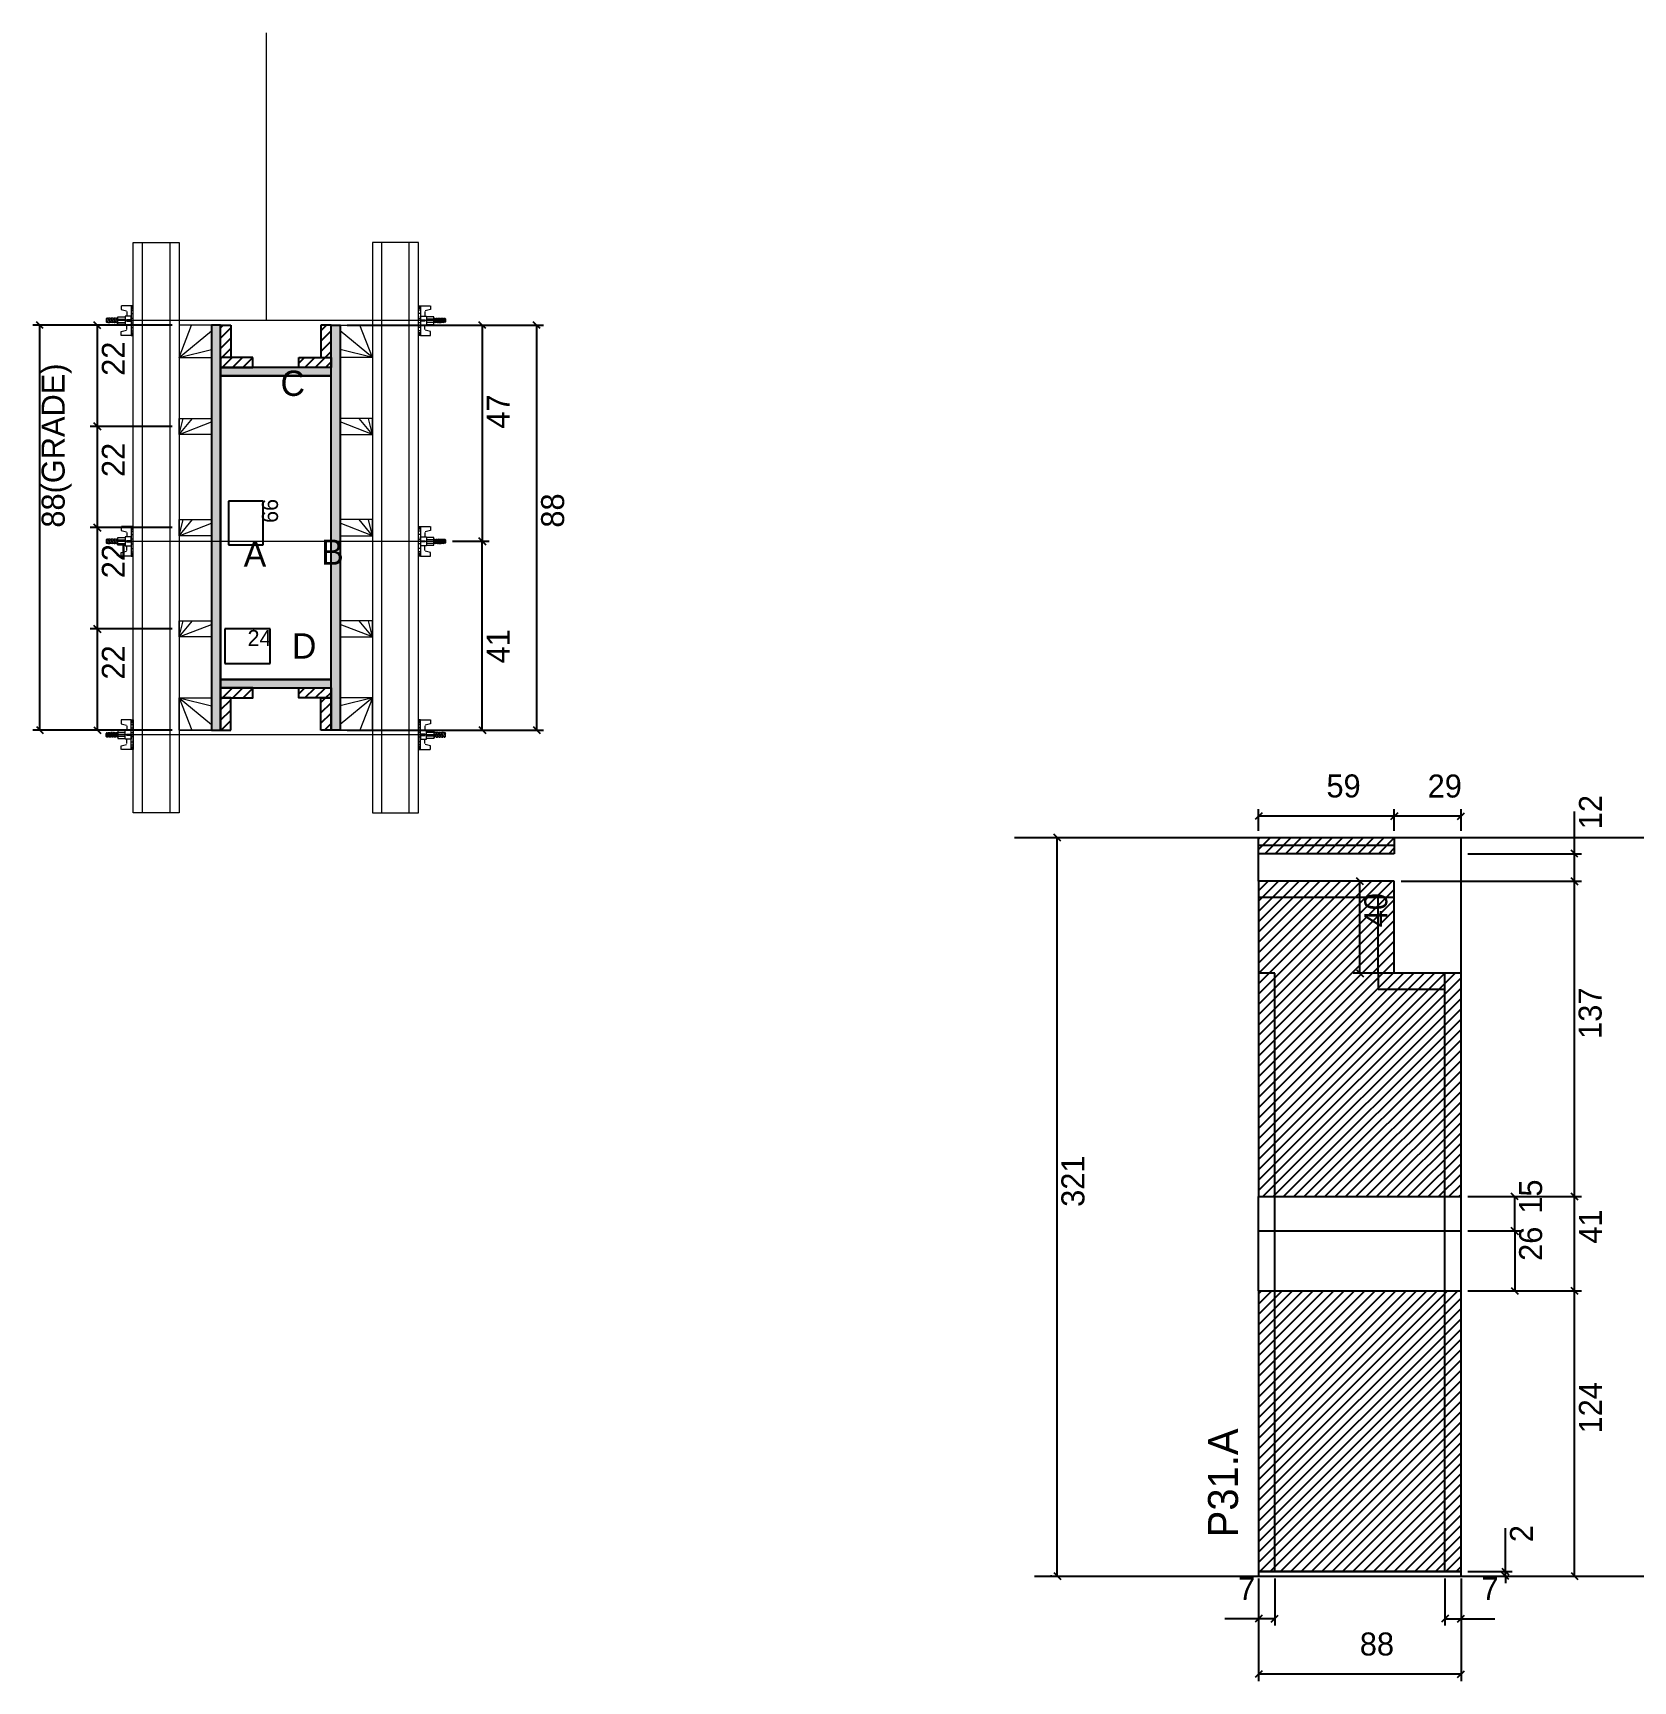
# Model space of a CAD drawing. Header units: metres. Extents: x 7668 to 9017, y 2954 to 3670.
# Drawn here: x 7668 to 8363, y 2954 to 3670 of the extents above; entities that cross this region are included whole.
import ezdxf

# ---------------------------------------------------------------- set-up
doc = ezdxf.new("R2010")
doc.units = ezdxf.units.M
for name, color, linetype in [('CHAPA', 7, 'Continuous'), ('COTA', 7, 'Continuous'), ('Hachura', 7, 'Continuous'), ('Madeira', 7, 'Continuous'), ('NIVEL 2° PAV.', 7, 'Continuous'), ('Nível', 7, 'Continuous'), ('Painéis', 7, 'Continuous'), ('Perfil Metálico', 7, 'Continuous'), ('SARR_2.2x7', 7, 'Continuous'), ('SARRAFO', 7, 'Continuous'), ('Texto Seção', 7, 'Continuous'), ('TEXTO_GERAL', 7, 'Continuous')]:
    doc.layers.add(name, color=color, linetype=linetype)

msp = doc.modelspace()

# ---------------------------------------------------------------- hatches: boundary and pattern name
at = {"layer": 'Hachura'}
h = msp.add_hatch(color=7, dxfattribs=at)
h.dxf.hatch_style = 1
h.paths.add_polyline_path([(7749.07, 3542.93), (7745.07, 3542.93), (7745.07, 3366.93), (7749.07, 3366.93), (7749.07, 3542.93)])
h = msp.add_hatch(dxfattribs=at)
h.set_pattern_fill('ANSI31')
h.paths.add_polyline_path([(7749.07, 3528.93), (7753.47, 3528.93), (7753.47, 3542.93), (7749.07, 3542.93), (7749.07, 3528.93)])
h = msp.add_hatch(dxfattribs=at)
h.set_pattern_fill('ANSI31')
h.paths.add_polyline_path([(7797.07, 3528.93), (7792.67, 3528.93), (7792.67, 3542.93), (7797.07, 3542.93), (7797.07, 3528.93)])
h = msp.add_hatch(color=7, dxfattribs=at)
h.dxf.hatch_style = 1
h.paths.add_polyline_path([(7797.07, 3542.93), (7801.07, 3542.93), (7801.07, 3366.93), (7797.07, 3366.93), (7797.07, 3542.93)])
h = msp.add_hatch(dxfattribs=at)
h.set_pattern_fill('ANSI31')
h.paths.add_polyline_path([(7749.07, 3524.53), (7749.07, 3528.93), (7763.07, 3528.93), (7763.07, 3524.53), (7749.07, 3524.53)])
h = msp.add_hatch(color=7, dxfattribs=at)
h.dxf.hatch_style = 1
h.paths.add_polyline_path([(7797.07, 3520.93), (7797.07, 3524.53), (7749.07, 3524.53), (7749.07, 3520.93), (7797.07, 3520.93)])
h = msp.add_hatch(color=7, dxfattribs=at)
h.dxf.hatch_style = 1
h.paths.add_polyline_path([(7797.07, 3520.93), (7797.07, 3524.53), (7749.07, 3524.53), (7749.07, 3520.93), (7797.07, 3520.93)])
h = msp.add_hatch(dxfattribs=at)
h.set_pattern_fill('ANSI31')
h.paths.add_polyline_path([(7797.07, 3524.53), (7797.07, 3528.93), (7783.07, 3528.93), (7783.07, 3524.53), (7797.07, 3524.53)])
h = msp.add_hatch(color=7, dxfattribs=at)
h.dxf.hatch_style = 1
h.paths.add_polyline_path([(7797.07, 3385.33), (7797.07, 3388.93), (7749.07, 3388.93), (7749.07, 3385.33), (7797.07, 3385.33)])
h = msp.add_hatch(color=7, dxfattribs=at)
h.dxf.hatch_style = 1
h.paths.add_polyline_path([(7797.07, 3385.33), (7797.07, 3388.93), (7749.07, 3388.93), (7749.07, 3385.33), (7797.07, 3385.33)])
h = msp.add_hatch(dxfattribs=at)
h.set_pattern_fill('ANSI31')
h.paths.add_polyline_path([(7749.07, 3380.93), (7749.07, 3385.33), (7763.07, 3385.33), (7763.07, 3380.93), (7749.07, 3380.93)])
h = msp.add_hatch(dxfattribs=at)
h.set_pattern_fill('ANSI31')
h.paths.add_polyline_path([(7797.07, 3380.93), (7797.07, 3385.33), (7783.07, 3385.33), (7783.07, 3380.93), (7797.07, 3380.93)])
h = msp.add_hatch(dxfattribs=at)
h.set_pattern_fill('ANSI31')
h.paths.add_polyline_path([(7749.07, 3380.93), (7753.47, 3380.93), (7753.47, 3366.93), (7749.07, 3366.93), (7749.07, 3380.93)])
h = msp.add_hatch(dxfattribs=at)
h.set_pattern_fill('ANSI31')
h.paths.add_polyline_path([(7797.07, 3380.93), (7792.67, 3380.93), (7792.67, 3366.93), (7797.07, 3366.93), (7797.07, 3380.93)])
h = msp.add_hatch(dxfattribs=at)
h.set_pattern_fill('ANSI31')
h.paths.add_polyline_path([(8288.23, 3123.22), (8200.23, 3123.22), (8200.23, 3001.22), (8288.23, 3001.22), (8288.23, 3123.22)])
h.paths.add_polyline_path([(8259.23, 3313.22), (8259.23, 3320.22), (8200.23, 3320.22), (8200.23, 3313.22), (8259.23, 3313.22)])
h.paths.add_polyline_path([(8288.23, 3261.22), (8259.23, 3261.22), (8259.23, 3301.22), (8200.23, 3301.22), (8200.23, 3261.22), (8200.23, 3261.22), (8200.23, 3164.22), (8288.23, 3164.22), (8288.23, 3261.22)])

# ---------------------------------------------------------------- linework, layer by layer
at = {"layer": 'CHAPA', "color": 1, "lineweight": 25}
for points in [[(7749.07, 3542.93), (7745.07, 3542.93), (7745.07, 3366.93), (7749.07, 3366.93)], [(7749.07, 3542.93), (7745.07, 3542.93), (7745.07, 3366.93), (7749.07, 3366.93)], [(7797.07, 3542.93), (7801.07, 3542.93), (7801.07, 3366.93), (7797.07, 3366.93)], [(7797.07, 3542.93), (7801.07, 3542.93), (7801.07, 3366.93), (7797.07, 3366.93)], [(7797.07, 3520.93), (7797.07, 3524.53), (7749.07, 3524.53), (7749.07, 3520.93)], [(7797.07, 3520.93), (7797.07, 3524.53), (7749.07, 3524.53), (7749.07, 3520.93)], [(7797.07, 3385.33), (7797.07, 3388.93), (7749.07, 3388.93), (7749.07, 3385.33)], [(7797.07, 3385.33), (7797.07, 3388.93), (7749.07, 3388.93), (7749.07, 3385.33)]]:
    msp.add_lwpolyline(points, close=True, dxfattribs=at)
at = {"layer": 'COTA', "color": 241, "lineweight": 25}
for p, q in [((7728.07, 3542.93), (7667.51, 3542.93)), ((7670.51, 3366.93), (7670.51, 3542.93)), ((7728.06, 3542.91), (7692.44, 3542.91)), ((7695.44, 3542.91), (7695.44, 3498.92)), ((7804.07, 3542.93), (7889.48, 3542.93)), ((7838.07, 3542.93), (7865.79, 3542.93)), ((7862.79, 3542.93), (7862.79, 3449)), ((7886.48, 3366.93), (7886.48, 3542.93)), ((7728.06, 3498.92), (7692.44, 3498.92)), ((7728.06, 3498.92), (7692.44, 3498.92)), ((7695.44, 3498.92), (7695.44, 3454.92)), ((7728.06, 3454.92), (7692.44, 3454.92)), ((7728.06, 3454.92), (7692.44, 3454.92)), ((7695.44, 3454.92), (7695.44, 3410.92)), ((7849.87, 3449), (7865.79, 3449)), ((7849.87, 3449), (7865.79, 3449)), ((7862.79, 3366.93), (7862.79, 3449)), ((7728.06, 3410.92), (7692.44, 3410.92)), ((7728.06, 3410.92), (7692.44, 3410.92)), ((7695.44, 3410.92), (7695.44, 3366.92)), ((7728.07, 3366.93), (7667.51, 3366.93)), ((7728.06, 3366.92), (7692.44, 3366.92)), ((7804.07, 3366.93), (7889.48, 3366.93)), ((7838.07, 3366.93), (7865.79, 3366.93)), ((8259.23, 3320.22), (8288.23, 3320.22)), ((8288.23, 3261.22), (8288.23, 3320.22)), ((8200.23, 3301.22), (8200.23, 3313.22))]:
    msp.add_line(p, q, dxfattribs=at)
at = {"layer": 'COTA', "color": 0, "lineweight": 25}
for p, q in [((7672.01, 3541.43), (7669.01, 3544.43)), ((7696.94, 3541.41), (7693.94, 3544.41)), ((7864.29, 3541.43), (7861.29, 3544.43)), ((7887.98, 3541.43), (7884.98, 3544.43)), ((7693.94, 3500.42), (7696.94, 3497.42)), ((7696.94, 3497.42), (7693.94, 3500.42)), ((7693.94, 3456.42), (7696.94, 3453.42)), ((7696.94, 3453.42), (7693.94, 3456.42)), ((7864.29, 3447.5), (7861.29, 3450.5)), ((7861.29, 3450.5), (7864.29, 3447.5)), ((7693.94, 3412.42), (7696.94, 3409.42)), ((7696.94, 3409.42), (7693.94, 3412.42)), ((7669.01, 3368.43), (7672.01, 3365.43)), ((7693.94, 3368.42), (7696.94, 3365.42)), ((7861.29, 3368.43), (7864.29, 3365.43)), ((7884.98, 3368.43), (7887.98, 3365.43)), ((8201.73, 3331.03), (8198.73, 3328.03)), ((8257.73, 3328.03), (8260.73, 3331.03)), ((8260.73, 3331.03), (8257.73, 3328.03)), ((8286.73, 3328.03), (8289.73, 3331.03)), ((8339.06, 3311.71), (8336.06, 3314.71)), ((8245.78, 3299.72), (8242.78, 3302.72)), ((8339.06, 3299.72), (8336.06, 3302.72)), ((8336.06, 3302.72), (8339.06, 3299.72)), ((8242.78, 3262.72), (8245.78, 3259.72)), ((8336.06, 3165.72), (8339.06, 3162.72)), ((8339.06, 3121.72), (8336.06, 3124.72)), ((8305.99, 3002.72), (8308.99, 2999.72)), ((8308.99, 2997.72), (8305.99, 3000.72)), ((8336.06, 3000.72), (8339.06, 2997.72)), ((8201.73, 2982.21), (8198.73, 2979.21)), ((8205.73, 2979.21), (8208.73, 2982.21)), ((8282.73, 2982.21), (8279.73, 2979.21)), ((8286.73, 2979.21), (8289.73, 2982.21)), ((8201.73, 2958.11), (8198.73, 2955.11)), ((8286.73, 2955.11), (8289.73, 2958.11))]:
    msp.add_line(p, q, dxfattribs=at)
at = {"layer": 'COTA', "color": 180, "lineweight": 25}
for p, q in [((7767.52, 3466.49), (7752.52, 3466.49)), ((7752.52, 3466.49), (7752.52, 3447.49)), ((7767.52, 3447.49), (7767.52, 3466.49)), ((7752.52, 3447.49), (7767.52, 3447.49)), ((7770.62, 3410.93), (7750.95, 3410.93)), ((7750.95, 3410.93), (7750.95, 3395.93)), ((7770.62, 3395.93), (7770.62, 3410.93)), ((7750.95, 3395.93), (7770.62, 3395.93))]:
    msp.add_line(p, q, dxfattribs=at)
at = {"layer": 'COTA', "color": 4, "lineweight": 25}
for p, q in [((8200.23, 3323.22), (8200.23, 3332.53)), ((8259.23, 3323.22), (8259.23, 3332.53)), ((8259.23, 3323.22), (8259.23, 3332.53)), ((8288.23, 3323.22), (8288.23, 3332.53)), ((8337.56, 3313.21), (8337.56, 3331.52)), ((8259.23, 3329.53), (8200.23, 3329.53)), ((8288.23, 3329.53), (8259.23, 3329.53)), ((8291.23, 3313.21), (8340.56, 3313.21)), ((8337.56, 3301.22), (8337.56, 3313.21)), ((8256.23, 3301.22), (8241.28, 3301.22)), ((8244.28, 3261.22), (8244.28, 3301.22)), ((8262.23, 3301.22), (8340.56, 3301.22)), ((8262.23, 3301.22), (8340.56, 3301.22)), ((8337.56, 3164.22), (8337.56, 3301.22)), ((8256.23, 3261.22), (8241.28, 3261.22)), ((8291.23, 3164.22), (8340.56, 3164.22)), ((8291.23, 3123.22), (8340.56, 3123.22)), ((8337.56, 2999.22), (8337.56, 3123.22)), ((8307.49, 3001.22), (8307.49, 3020.03)), ((8200.23, 2998.22), (8200.23, 2953.61)), ((8200.23, 2996.22), (8200.23, 2977.71)), ((8207.23, 2998.22), (8207.23, 2977.71)), ((8281.23, 2998.22), (8281.23, 2977.71)), ((8288.23, 2998.22), (8288.23, 2953.61)), ((8288.23, 2996.22), (8288.23, 2977.71)), ((8291.23, 3001.22), (8310.49, 3001.22)), ((8291.23, 2999.22), (8310.49, 2999.22)), ((8291.23, 2999.22), (8340.56, 2999.22)), ((8307.49, 2999.22), (8307.49, 3001.22)), ((8307.49, 2999.22), (8307.49, 2996.22)), ((8200.23, 2980.71), (8185.5, 2980.71)), ((8207.23, 2980.71), (8200.23, 2980.71)), ((8281.23, 2980.71), (8288.23, 2980.71)), ((8288.23, 2980.71), (8302.96, 2980.71)), ((8288.23, 2956.61), (8200.23, 2956.61))]:
    msp.add_line(p, q, dxfattribs=at)
at = {"layer": 'Hachura', "color": 0, "lineweight": 9}
for p, q in [((7699.59, 3545.97), (7699.27, 3545.65)), ((7699.91, 3545.97), (7699.59, 3545.97)), ((7699.59, 3544.03), (7699.59, 3545.97)), ((7699.91, 3545.97), (7700.88, 3544.03)), ((7699.91, 3545.97), (7700.88, 3544.03)), ((7700, 3546.04), (7701.09, 3543.88)), ((7701.32, 3543.93), (7700.25, 3546.07)), ((7701.07, 3545.97), (7700.43, 3545.97)), ((7701.4, 3544.03), (7700.43, 3545.97)), ((7701.07, 3545.97), (7702.04, 3544.03)), ((7701.17, 3546.04), (7702.25, 3543.88)), ((7702.48, 3543.93), (7701.41, 3546.07)), ((7702.23, 3545.97), (7701.59, 3545.97)), ((7702.56, 3544.03), (7701.59, 3545.97)), ((7701.8, 3545.97), (7701.59, 3545.97)), ((7702.23, 3545.97), (7703.2, 3544.03)), ((7702.33, 3546.04), (7703.41, 3543.88)), ((7703.64, 3543.93), (7702.57, 3546.07)), ((7703.39, 3545.97), (7702.75, 3545.97)), ((7703.72, 3544.03), (7702.75, 3545.97)), ((7703.39, 3545.97), (7704.36, 3544.03)), ((7704.36, 3544.81), (7703.73, 3546.07)), ((7704.36, 3545.07), (7703.91, 3545.97)), ((7704.36, 3545.97), (7703.91, 3545.97)), ((7704.36, 3543.26), (7704.36, 3546.61)), ((7704.36, 3546.61), (7707.59, 3546.61)), ((7704.43, 3543.26), (7704.43, 3546.61)), ((7705.91, 3551.39), (7705.91, 3549.71)), ((7705.91, 3549.71), (7708.12, 3549.13)), ((7711.07, 3551.38), (7705.93, 3551.38)), ((7707.59, 3546.87), (7707.59, 3543)), ((7710.17, 3546.87), (7707.59, 3546.87)), ((7708.36, 3548.81), (7708.36, 3546.87)), ((7710.15, 3551.24), (7711.07, 3551.24)), ((7710.15, 3551.03), (7711.07, 3551.03)), ((7710.15, 3550.7), (7711.07, 3550.7)), ((7710.15, 3550.23), (7711.07, 3550.23)), ((7710.15, 3549.39), (7711.07, 3549.39)), ((7710.15, 3547.98), (7711.07, 3547.98)), ((7710.17, 3551.39), (7710.17, 3538.49)), ((7710.17, 3551.39), (7710.17, 3546.23)), ((7710.17, 3544.94), (7710.17, 3546.87)), ((7710.17, 3546.23), (7710.17, 3545.58)), ((7710.49, 3545.9), (7710.27, 3545.9)), ((7710.92, 3545.9), (7710.49, 3545.9)), ((7711.07, 3538.49), (7711.07, 3551.38)), ((7711.07, 3539.44), (7711.07, 3547.25)), ((7835.99, 3551.25), (7835.06, 3551.25)), ((7835.99, 3551.03), (7835.06, 3551.03)), ((7835.99, 3550.7), (7835.06, 3550.7)), ((7835.99, 3550.23), (7835.06, 3550.23)), ((7835.99, 3549.39), (7835.06, 3549.39)), ((7835.99, 3547.98), (7835.06, 3547.98)), ((7835.07, 3538.49), (7835.07, 3551.38)), ((7835.07, 3551.38), (7840.21, 3551.38)), ((7835.07, 3539.44), (7835.07, 3547.25)), ((7835.22, 3545.9), (7835.65, 3545.9)), ((7835.65, 3545.9), (7835.86, 3545.9)), ((7835.97, 3551.39), (7835.97, 3538.49)), ((7835.97, 3551.39), (7835.97, 3546.23)), ((7835.97, 3544.94), (7835.97, 3546.87)), ((7835.97, 3546.87), (7838.55, 3546.87)), ((7835.97, 3546.23), (7835.97, 3545.58)), ((7837.78, 3548.82), (7837.78, 3546.87)), ((7840.23, 3549.71), (7838.02, 3549.13)), ((7838.55, 3546.87), (7838.55, 3543)), ((7841.78, 3546.61), (7838.55, 3546.61)), ((7840.23, 3551.39), (7840.23, 3549.71)), ((7841.71, 3543.26), (7841.71, 3546.61)), ((7841.78, 3543.26), (7841.78, 3546.61)), ((7841.78, 3544.81), (7842.41, 3546.07)), ((7842.74, 3545.97), (7841.78, 3544.03)), ((7841.78, 3545.07), (7842.23, 3545.97)), ((7841.78, 3545.97), (7842.23, 3545.97)), ((7842.42, 3544.03), (7843.39, 3545.97)), ((7842.5, 3543.93), (7843.57, 3546.07)), ((7843.81, 3546.04), (7842.73, 3543.88)), ((7842.74, 3545.97), (7843.39, 3545.97)), ((7843.9, 3545.97), (7842.94, 3544.03)), ((7843.58, 3544.03), (7844.55, 3545.97)), ((7843.66, 3543.93), (7844.73, 3546.07)), ((7844.97, 3546.04), (7843.89, 3543.88)), ((7843.9, 3545.97), (7844.55, 3545.97)), ((7845.07, 3545.97), (7844.1, 3544.03)), ((7844.34, 3545.97), (7844.55, 3545.97)), ((7844.74, 3544.03), (7845.71, 3545.97)), ((7844.82, 3543.93), (7845.89, 3546.07)), ((7846.13, 3546.04), (7845.05, 3543.88)), ((7845.07, 3545.97), (7845.71, 3545.97)), ((7846.23, 3545.97), (7845.26, 3544.03)), ((7846.23, 3545.97), (7845.26, 3544.03)), ((7846.23, 3545.97), (7846.55, 3545.97)), ((7846.55, 3545.97), (7846.87, 3545.65)), ((7846.55, 3544.04), (7846.55, 3545.97)), ((7699.27, 3545.65), (7699.27, 3544.36)), ((7699.59, 3544.03), (7699.27, 3544.36)), ((7700.23, 3544.03), (7699.59, 3545.32)), ((7700.16, 3543.93), (7699.59, 3545.06)), ((7699.59, 3544.55), (7699.93, 3543.88)), ((7699.59, 3544.29), (7699.72, 3544.03)), ((7700.23, 3544.03), (7700.88, 3544.03)), ((7702.04, 3544.03), (7701.4, 3544.03)), ((7702.77, 3544.03), (7702.56, 3544.03)), ((7702.77, 3544.03), (7703.2, 3544.03)), ((7703.72, 3544.03), (7704.36, 3544.03)), ((7704.36, 3545.58), (7707.59, 3545.58)), ((7704.36, 3544.03), (7707.59, 3544.03)), ((7707.59, 3543.26), (7704.36, 3543.26)), ((7705.91, 3540.16), (7708.12, 3540.75)), ((7705.91, 3538.49), (7705.91, 3540.16)), ((7707.59, 3543), (7707.59, 3543.26)), ((7707.59, 3543), (7707.59, 3543.26)), ((7707.59, 3543), (7710.17, 3543)), ((7710.17, 3545.25), (7708.17, 3545.25)), ((7708.17, 3544.73), (7710.17, 3544.73)), ((7708.36, 3541.06), (7708.36, 3543.01)), ((7710.15, 3541.91), (7711.07, 3541.91)), ((7710.15, 3540.48), (7711.07, 3540.48)), ((7710.15, 3539.64), (7711.07, 3539.64)), ((7710.15, 3539.17), (7711.07, 3539.17)), ((7710.15, 3538.83), (7711.07, 3538.83)), ((7710.17, 3544.94), (7711.07, 3544.94)), ((7710.29, 3543.96), (7710.73, 3543.96)), ((7835.99, 3540.48), (7835.06, 3540.48)), ((7835.99, 3539.64), (7835.06, 3539.64)), ((7835.99, 3539.17), (7835.06, 3539.17)), ((7835.99, 3538.84), (7835.06, 3538.84)), ((7835.97, 3544.94), (7835.07, 3544.94)), ((7835.99, 3541.91), (7835.07, 3541.91)), ((7835.85, 3543.96), (7835.41, 3543.96)), ((7835.97, 3545.25), (7837.97, 3545.25)), ((7837.97, 3544.73), (7835.97, 3544.73)), ((7838.55, 3543), (7835.97, 3543)), ((7837.78, 3541.06), (7837.78, 3543.01)), ((7840.23, 3540.16), (7838.02, 3540.75)), ((7841.78, 3545.58), (7838.55, 3545.58)), ((7841.78, 3544.03), (7838.55, 3544.03)), ((7838.55, 3543.26), (7841.78, 3543.26)), ((7838.55, 3543), (7838.55, 3543.26)), ((7838.55, 3543), (7838.55, 3543.26)), ((7840.23, 3538.49), (7840.23, 3540.16)), ((7842.42, 3544.03), (7841.78, 3544.03)), ((7843.37, 3544.03), (7842.94, 3544.03)), ((7843.37, 3544.03), (7843.58, 3544.03)), ((7844.1, 3544.03), (7844.74, 3544.03)), ((7845.9, 3544.03), (7845.26, 3544.03)), ((7845.9, 3544.03), (7846.55, 3545.32)), ((7845.98, 3543.93), (7846.55, 3545.07)), ((7846.55, 3544.55), (7846.21, 3543.88)), ((7846.55, 3544.29), (7846.42, 3544.03)), ((7846.55, 3544.04), (7846.87, 3544.36)), ((7846.87, 3545.65), (7846.87, 3544.36)), ((7710.17, 3538.49), (7705.91, 3538.49)), ((7710.15, 3538.62), (7711.07, 3538.62)), ((7710.17, 3538.49), (7711.07, 3538.49)), ((7835.99, 3538.62), (7835.06, 3538.62)), ((7835.97, 3538.49), (7835.07, 3538.49)), ((7835.97, 3538.49), (7840.23, 3538.49)), ((7705.91, 3455.38), (7705.91, 3453.71)), ((7705.91, 3453.71), (7708.12, 3453.13)), ((7711.07, 3455.38), (7705.93, 3455.38)), ((7708.36, 3452.81), (7708.36, 3450.87)), ((7710.15, 3455.24), (7711.07, 3455.24)), ((7710.15, 3455.03), (7711.07, 3455.03)), ((7710.15, 3454.7), (7711.07, 3454.7)), ((7710.15, 3454.23), (7711.07, 3454.23)), ((7710.15, 3453.39), (7711.07, 3453.39)), ((7710.17, 3455.38), (7710.17, 3442.49)), ((7710.17, 3455.38), (7710.17, 3450.23)), ((7711.07, 3442.49), (7711.07, 3455.38)), ((7835.99, 3455.24), (7835.06, 3455.24)), ((7835.99, 3455.03), (7835.06, 3455.03)), ((7835.99, 3454.7), (7835.06, 3454.7)), ((7835.99, 3454.23), (7835.06, 3454.23)), ((7835.99, 3453.39), (7835.06, 3453.39)), ((7835.07, 3442.49), (7835.07, 3455.38)), ((7835.07, 3455.38), (7840.21, 3455.38)), ((7835.97, 3455.39), (7835.97, 3442.49)), ((7835.97, 3455.39), (7835.97, 3450.23)), ((7837.78, 3452.82), (7837.78, 3450.87)), ((7840.23, 3453.71), (7838.02, 3453.13)), ((7840.23, 3455.39), (7840.23, 3453.71)), ((7699.59, 3449.97), (7699.27, 3449.65)), ((7699.27, 3449.65), (7699.27, 3448.36)), ((7699.59, 3448.03), (7699.27, 3448.36)), ((7699.91, 3449.97), (7699.59, 3449.97)), ((7699.59, 3448.03), (7699.59, 3449.97)), ((7700.23, 3448.03), (7699.59, 3449.32)), ((7700.16, 3447.93), (7699.59, 3449.06)), ((7699.59, 3448.55), (7699.93, 3447.87)), ((7699.59, 3448.29), (7699.72, 3448.03)), ((7699.91, 3449.97), (7700.88, 3448.03)), ((7699.91, 3449.97), (7700.88, 3448.03)), ((7700, 3450.04), (7701.09, 3447.87)), ((7700.23, 3448.03), (7700.88, 3448.03)), ((7701.32, 3447.93), (7700.25, 3450.07)), ((7701.07, 3449.97), (7700.43, 3449.97)), ((7701.4, 3448.03), (7700.43, 3449.97)), ((7701.07, 3449.97), (7702.04, 3448.03)), ((7701.17, 3450.04), (7702.25, 3447.87)), ((7702.04, 3448.03), (7701.4, 3448.03)), ((7702.48, 3447.93), (7701.41, 3450.07)), ((7702.23, 3449.97), (7701.59, 3449.97)), ((7702.56, 3448.03), (7701.59, 3449.97)), ((7701.8, 3449.97), (7701.59, 3449.97)), ((7702.23, 3449.97), (7703.2, 3448.03)), ((7702.33, 3450.04), (7703.41, 3447.87)), ((7702.77, 3448.03), (7702.56, 3448.03)), ((7703.64, 3447.93), (7702.57, 3450.07)), ((7703.39, 3449.97), (7702.75, 3449.97)), ((7703.72, 3448.03), (7702.75, 3449.97)), ((7702.77, 3448.03), (7703.2, 3448.03)), ((7703.39, 3449.97), (7704.36, 3448.03)), ((7703.72, 3448.03), (7704.36, 3448.03)), ((7704.36, 3448.81), (7703.73, 3450.07)), ((7704.36, 3449.06), (7703.91, 3449.97)), ((7704.36, 3449.97), (7703.91, 3449.97)), ((7704.36, 3447.26), (7704.36, 3450.61)), ((7704.36, 3450.61), (7707.59, 3450.61)), ((7704.36, 3449.58), (7707.59, 3449.58)), ((7704.36, 3448.03), (7707.59, 3448.03)), ((7707.59, 3447.26), (7704.36, 3447.26)), ((7704.43, 3447.26), (7704.43, 3450.61)), ((7707.59, 3450.87), (7707.59, 3447)), ((7710.17, 3450.87), (7707.59, 3450.87)), ((7707.59, 3447), (7707.59, 3447.26)), ((7707.59, 3447), (7707.59, 3447.26)), ((7707.59, 3447), (7710.17, 3447)), ((7710.17, 3449.25), (7708.17, 3449.25)), ((7708.17, 3448.73), (7710.17, 3448.73)), ((7708.36, 3445.06), (7708.36, 3447)), ((7710.15, 3451.98), (7711.07, 3451.98)), ((7710.15, 3445.91), (7711.07, 3445.91)), ((7710.17, 3448.94), (7710.17, 3450.87)), ((7710.17, 3450.23), (7710.17, 3449.58)), ((7710.17, 3448.94), (7711.07, 3448.94)), ((7710.49, 3449.9), (7710.27, 3449.9)), ((7710.29, 3447.96), (7710.73, 3447.96)), ((7710.92, 3449.9), (7710.49, 3449.9)), ((7711.07, 3443.44), (7711.07, 3451.25)), ((7835.99, 3451.98), (7835.06, 3451.98)), ((7835.07, 3443.44), (7835.07, 3451.25)), ((7835.97, 3448.94), (7835.07, 3448.94)), ((7835.99, 3445.91), (7835.07, 3445.91)), ((7835.22, 3449.9), (7835.65, 3449.9)), ((7835.85, 3447.96), (7835.41, 3447.96)), ((7835.65, 3449.9), (7835.86, 3449.9)), ((7835.97, 3448.94), (7835.97, 3450.87)), ((7835.97, 3450.87), (7838.55, 3450.87)), ((7835.97, 3450.23), (7835.97, 3449.58)), ((7835.97, 3449.25), (7837.97, 3449.25)), ((7837.97, 3448.73), (7835.97, 3448.73)), ((7838.55, 3447), (7835.97, 3447)), ((7837.78, 3445.06), (7837.78, 3447.01)), ((7838.55, 3450.87), (7838.55, 3447)), ((7841.78, 3450.61), (7838.55, 3450.61)), ((7841.78, 3449.58), (7838.55, 3449.58)), ((7841.78, 3448.03), (7838.55, 3448.03)), ((7838.55, 3447.26), (7841.78, 3447.26)), ((7838.55, 3447), (7838.55, 3447.26)), ((7838.55, 3447), (7838.55, 3447.26)), ((7841.71, 3447.26), (7841.71, 3450.61)), ((7841.78, 3447.26), (7841.78, 3450.61)), ((7841.78, 3448.81), (7842.41, 3450.07)), ((7842.74, 3449.97), (7841.78, 3448.03)), ((7841.78, 3449.07), (7842.23, 3449.97)), ((7841.78, 3449.97), (7842.23, 3449.97)), ((7842.42, 3448.03), (7841.78, 3448.03)), ((7842.42, 3448.03), (7843.39, 3449.97)), ((7842.5, 3447.93), (7843.57, 3450.07)), ((7843.81, 3450.04), (7842.73, 3447.88)), ((7842.74, 3449.97), (7843.39, 3449.97)), ((7843.9, 3449.97), (7842.94, 3448.03)), ((7843.37, 3448.03), (7842.94, 3448.03)), ((7843.37, 3448.03), (7843.58, 3448.03)), ((7843.58, 3448.03), (7844.55, 3449.97)), ((7843.66, 3447.93), (7844.73, 3450.07)), ((7844.97, 3450.04), (7843.89, 3447.88)), ((7843.9, 3449.97), (7844.55, 3449.97)), ((7845.07, 3449.97), (7844.1, 3448.03)), ((7844.1, 3448.03), (7844.74, 3448.03)), ((7844.34, 3449.97), (7844.55, 3449.97)), ((7844.74, 3448.03), (7845.71, 3449.97)), ((7844.82, 3447.93), (7845.89, 3450.07)), ((7846.13, 3450.04), (7845.05, 3447.88)), ((7845.07, 3449.97), (7845.71, 3449.97)), ((7846.23, 3449.97), (7845.26, 3448.03)), ((7846.23, 3449.97), (7845.26, 3448.03)), ((7845.9, 3448.03), (7845.26, 3448.03)), ((7845.9, 3448.03), (7846.55, 3449.32)), ((7845.98, 3447.93), (7846.55, 3449.07)), ((7846.55, 3448.55), (7846.21, 3447.88)), ((7846.23, 3449.97), (7846.55, 3449.97)), ((7846.55, 3448.29), (7846.42, 3448.03)), ((7846.55, 3449.97), (7846.87, 3449.65)), ((7846.55, 3448.04), (7846.55, 3449.97)), ((7846.55, 3448.04), (7846.87, 3448.36)), ((7846.87, 3449.65), (7846.87, 3448.36)), ((7705.91, 3444.16), (7708.12, 3444.75)), ((7705.91, 3442.49), (7705.91, 3444.16)), ((7710.17, 3442.49), (7705.91, 3442.49)), ((7710.15, 3444.48), (7711.07, 3444.48)), ((7710.15, 3443.63), (7711.07, 3443.63)), ((7710.15, 3443.17), (7711.07, 3443.17)), ((7710.15, 3442.83), (7711.07, 3442.83)), ((7710.15, 3442.62), (7711.07, 3442.62)), ((7710.17, 3442.49), (7711.07, 3442.49)), ((7835.99, 3444.48), (7835.06, 3444.48)), ((7835.99, 3443.64), (7835.06, 3443.64)), ((7835.99, 3443.17), (7835.06, 3443.17)), ((7835.99, 3442.84), (7835.06, 3442.84)), ((7835.99, 3442.62), (7835.06, 3442.62)), ((7835.97, 3442.49), (7835.07, 3442.49)), ((7835.97, 3442.49), (7840.23, 3442.49)), ((7840.23, 3444.16), (7838.02, 3444.75)), ((7840.23, 3442.49), (7840.23, 3444.16)), ((7710.17, 3371.38), (7705.91, 3371.38)), ((7705.91, 3371.38), (7705.91, 3369.71)), ((7705.91, 3369.71), (7708.12, 3369.12)), ((7707.59, 3363), (7707.59, 3366.87)), ((7707.59, 3366.87), (7710.17, 3366.87)), ((7707.59, 3366.87), (7707.59, 3366.61)), ((7707.59, 3366.87), (7707.59, 3366.61)), ((7708.36, 3368.81), (7708.36, 3366.86)), ((7710.15, 3371.25), (7711.07, 3371.25)), ((7710.15, 3371.03), (7711.07, 3371.03)), ((7710.15, 3370.7), (7711.07, 3370.7)), ((7710.15, 3370.23), (7711.07, 3370.23)), ((7710.15, 3369.39), (7711.07, 3369.39)), ((7710.15, 3367.96), (7711.07, 3367.96)), ((7710.17, 3358.48), (7710.17, 3371.38)), ((7710.17, 3371.38), (7711.07, 3371.38)), ((7711.07, 3371.38), (7711.07, 3358.49)), ((7711.07, 3370.43), (7711.07, 3362.61)), ((7835.99, 3371.24), (7835.06, 3371.24)), ((7835.99, 3371.03), (7835.06, 3371.03)), ((7835.99, 3370.7), (7835.06, 3370.7)), ((7835.99, 3370.23), (7835.06, 3370.23)), ((7835.99, 3369.39), (7835.06, 3369.39)), ((7835.07, 3371.38), (7835.07, 3358.49)), ((7835.97, 3371.38), (7835.07, 3371.38)), ((7835.07, 3370.43), (7835.07, 3362.61)), ((7835.99, 3367.96), (7835.07, 3367.96)), ((7835.97, 3358.48), (7835.97, 3371.38)), ((7835.97, 3371.38), (7840.23, 3371.38)), ((7838.55, 3366.87), (7835.97, 3366.87)), ((7837.78, 3368.81), (7837.78, 3366.86)), ((7840.23, 3369.7), (7838.02, 3369.12)), ((7838.55, 3363), (7838.55, 3366.87)), ((7838.55, 3366.87), (7838.55, 3366.61)), ((7838.55, 3366.87), (7838.55, 3366.61)), ((7840.23, 3371.38), (7840.23, 3369.7)), ((7699.59, 3365.83), (7699.27, 3365.51)), ((7699.27, 3364.22), (7699.27, 3365.51)), ((7699.59, 3363.9), (7699.27, 3364.22)), ((7699.59, 3365.32), (7699.93, 3365.99)), ((7700.16, 3365.94), (7699.59, 3364.8)), ((7699.59, 3365.58), (7699.72, 3365.84)), ((7700.23, 3365.84), (7699.59, 3364.55)), ((7699.59, 3365.83), (7699.59, 3363.9)), ((7699.91, 3363.9), (7699.59, 3363.9)), ((7699.91, 3363.9), (7700.88, 3365.84)), ((7699.91, 3363.9), (7700.88, 3365.84)), ((7700, 3363.83), (7701.09, 3365.99)), ((7700.23, 3365.84), (7700.88, 3365.84)), ((7701.32, 3365.94), (7700.25, 3363.8)), ((7701.4, 3365.84), (7700.43, 3363.9)), ((7701.07, 3363.9), (7700.43, 3363.9)), ((7701.07, 3363.9), (7702.04, 3365.84)), ((7701.17, 3363.83), (7702.25, 3365.99)), ((7702.04, 3365.84), (7701.4, 3365.84)), ((7702.48, 3365.94), (7701.41, 3363.8)), ((7702.56, 3365.84), (7701.59, 3363.9)), ((7702.23, 3363.9), (7701.59, 3363.9)), ((7701.8, 3363.9), (7701.59, 3363.9)), ((7702.23, 3363.9), (7703.2, 3365.84)), ((7702.33, 3363.83), (7703.41, 3365.99)), ((7702.77, 3365.84), (7702.56, 3365.84)), ((7703.64, 3365.94), (7702.57, 3363.8)), ((7703.72, 3365.84), (7702.75, 3363.9)), ((7703.39, 3363.9), (7702.75, 3363.9)), ((7702.77, 3365.84), (7703.2, 3365.84)), ((7703.39, 3363.9), (7704.36, 3365.84)), ((7703.72, 3365.84), (7704.36, 3365.84)), ((7704.36, 3365.06), (7703.73, 3363.8)), ((7704.36, 3364.8), (7703.91, 3363.9)), ((7704.36, 3363.9), (7703.91, 3363.9)), ((7704.36, 3366.61), (7704.36, 3363.26)), ((7707.59, 3366.61), (7704.36, 3366.61)), ((7704.36, 3365.84), (7707.59, 3365.84)), ((7704.36, 3364.29), (7707.59, 3364.29)), ((7704.36, 3363.26), (7707.59, 3363.26)), ((7704.43, 3366.61), (7704.43, 3363.26)), ((7705.91, 3360.16), (7708.12, 3360.74)), ((7705.91, 3358.48), (7705.91, 3360.16)), ((7710.17, 3363), (7707.59, 3363)), ((7708.17, 3365.14), (7710.17, 3365.14)), ((7710.17, 3364.62), (7708.17, 3364.62)), ((7708.36, 3361.05), (7708.36, 3363)), ((7710.15, 3361.89), (7711.07, 3361.89)), ((7710.15, 3360.48), (7711.07, 3360.48)), ((7710.15, 3359.64), (7711.07, 3359.64)), ((7710.17, 3364.93), (7710.17, 3363)), ((7710.17, 3364.93), (7711.07, 3364.93)), ((7710.17, 3363.64), (7710.17, 3364.29)), ((7710.17, 3358.48), (7710.17, 3363.64)), ((7710.49, 3363.97), (7710.27, 3363.97)), ((7710.29, 3365.91), (7710.73, 3365.91)), ((7710.92, 3363.97), (7710.49, 3363.97)), ((7835.99, 3361.89), (7835.06, 3361.89)), ((7835.99, 3360.48), (7835.06, 3360.48)), ((7835.99, 3359.64), (7835.06, 3359.64)), ((7835.97, 3364.93), (7835.07, 3364.93)), ((7835.22, 3363.97), (7835.65, 3363.97)), ((7835.85, 3365.91), (7835.41, 3365.91)), ((7835.65, 3363.97), (7835.86, 3363.97)), ((7837.97, 3365.14), (7835.97, 3365.14)), ((7835.97, 3364.93), (7835.97, 3363)), ((7835.97, 3364.62), (7837.97, 3364.62)), ((7835.97, 3363.64), (7835.97, 3364.29)), ((7835.97, 3358.48), (7835.97, 3363.64)), ((7835.97, 3363), (7838.55, 3363)), ((7837.78, 3361.05), (7837.78, 3363)), ((7840.23, 3360.16), (7838.02, 3360.74)), ((7838.55, 3366.61), (7841.78, 3366.61)), ((7841.78, 3365.84), (7838.55, 3365.84)), ((7841.78, 3364.29), (7838.55, 3364.29)), ((7841.78, 3363.26), (7838.55, 3363.26)), ((7840.23, 3358.48), (7840.23, 3360.16)), ((7841.71, 3366.61), (7841.71, 3363.26)), ((7841.78, 3366.61), (7841.78, 3363.26)), ((7842.42, 3365.84), (7841.78, 3365.84)), ((7842.74, 3363.9), (7841.78, 3365.84)), ((7841.78, 3365.06), (7842.41, 3363.79)), ((7841.78, 3364.8), (7842.23, 3363.9)), ((7841.78, 3363.9), (7842.23, 3363.9)), ((7842.42, 3365.84), (7843.39, 3363.9)), ((7842.5, 3365.94), (7843.57, 3363.79)), ((7843.81, 3363.83), (7842.73, 3365.99)), ((7842.74, 3363.9), (7843.39, 3363.9)), ((7843.37, 3365.84), (7842.94, 3365.84)), ((7843.9, 3363.9), (7842.94, 3365.84)), ((7843.37, 3365.84), (7843.58, 3365.84)), ((7843.58, 3365.84), (7844.55, 3363.9)), ((7843.66, 3365.94), (7844.73, 3363.79)), ((7844.97, 3363.83), (7843.89, 3365.99)), ((7843.9, 3363.9), (7844.55, 3363.9)), ((7844.1, 3365.84), (7844.74, 3365.84)), ((7845.07, 3363.9), (7844.1, 3365.84)), ((7844.34, 3363.9), (7844.55, 3363.9)), ((7844.74, 3365.84), (7845.71, 3363.9)), ((7844.82, 3365.94), (7845.89, 3363.79)), ((7846.13, 3363.83), (7845.05, 3365.99)), ((7845.07, 3363.9), (7845.71, 3363.9)), ((7846.23, 3363.9), (7845.26, 3365.84)), ((7845.9, 3365.84), (7845.26, 3365.84)), ((7846.23, 3363.9), (7845.26, 3365.84)), ((7845.9, 3365.84), (7846.55, 3364.55)), ((7845.98, 3365.94), (7846.55, 3364.8)), ((7846.55, 3365.32), (7846.21, 3365.99)), ((7846.23, 3363.9), (7846.55, 3363.9)), ((7846.55, 3365.58), (7846.42, 3365.84)), ((7846.55, 3365.83), (7846.87, 3365.51)), ((7846.55, 3365.83), (7846.55, 3363.9)), ((7846.55, 3363.9), (7846.87, 3364.22)), ((7846.87, 3364.22), (7846.87, 3365.51)), ((7711.07, 3358.49), (7705.93, 3358.49)), ((7710.15, 3359.17), (7711.07, 3359.17)), ((7710.15, 3358.84), (7711.07, 3358.84)), ((7710.15, 3358.62), (7711.07, 3358.62)), ((7835.99, 3359.17), (7835.06, 3359.17)), ((7835.99, 3358.83), (7835.06, 3358.83)), ((7835.99, 3358.62), (7835.06, 3358.62)), ((7835.07, 3358.49), (7840.21, 3358.49))]:
    msp.add_line(p, q, dxfattribs=at)
at = {"layer": 'Hachura', "color": 251, "lineweight": 9}
for p, q in [((7845.87, 3544.94), (7704.07, 3544.94)), ((7845.87, 3448.93), (7704.07, 3448.94)), ((7845.87, 3364.93), (7704.07, 3364.93))]:
    msp.add_line(p, q, dxfattribs=at)
at = {"layer": 'Madeira', "color": 126, "lineweight": 18}
for p, q in [((7731.07, 3528.91), (7736.48, 3542.92)), ((7731.07, 3528.91), (7745.06, 3540.44)), ((7815.07, 3528.91), (7801.08, 3540.44)), ((7815.07, 3528.91), (7809.65, 3542.92)), ((7731.07, 3528.91), (7745.07, 3532.41)), ((7815.07, 3528.91), (7801.07, 3532.41)), ((7731.06, 3495.42), (7736.81, 3502.43)), ((7731.06, 3495.42), (7732.8, 3502.42)), ((7731.06, 3495.42), (7745.06, 3500.86)), ((7815.08, 3495.42), (7801.08, 3500.86)), ((7815.08, 3495.42), (7809.33, 3502.43)), ((7815.08, 3495.42), (7813.34, 3502.42)), ((7731.06, 3451.42), (7736.81, 3458.43)), ((7731.06, 3451.42), (7732.8, 3458.42)), ((7731.06, 3451.42), (7745.06, 3456.86)), ((7815.08, 3451.42), (7801.08, 3456.86)), ((7815.08, 3451.42), (7809.33, 3458.43)), ((7815.08, 3451.42), (7813.34, 3458.42)), ((7731.06, 3407.42), (7736.81, 3414.43)), ((7731.06, 3407.42), (7732.8, 3414.42)), ((7731.06, 3407.42), (7745.06, 3412.86)), ((7815.08, 3407.42), (7801.08, 3412.86)), ((7815.08, 3407.42), (7809.33, 3414.43)), ((7815.08, 3407.42), (7813.34, 3414.42)), ((7731.05, 3380.92), (7745.07, 3369.42)), ((7731.05, 3380.92), (7745.06, 3377.45)), ((7731.05, 3380.92), (7736.5, 3366.93)), ((7815.08, 3380.92), (7801.07, 3369.42)), ((7815.08, 3380.92), (7801.08, 3377.45)), ((7815.08, 3380.92), (7809.64, 3366.93))]:
    msp.add_line(p, q, dxfattribs=at)
for points in [[(7731.06, 3366.92), (7745.06, 3366.93), (7745.06, 3542.93), (7731.06, 3542.91)], [(7731.07, 3528.91), (7745.07, 3528.93), (7745.06, 3542.93), (7731.06, 3542.91)], [(7815.07, 3528.91), (7801.07, 3528.93), (7801.08, 3542.93), (7815.08, 3542.91)], [(7815.08, 3366.92), (7801.08, 3366.93), (7801.08, 3542.93), (7815.08, 3542.91)], [(7731.06, 3495.42), (7731.05, 3502.42), (7745.05, 3502.43), (7745.06, 3495.43)], [(7815.08, 3495.42), (7815.08, 3502.42), (7801.08, 3502.43), (7801.08, 3495.43)], [(7731.06, 3451.42), (7731.05, 3458.42), (7745.05, 3458.43), (7745.06, 3451.43)], [(7815.08, 3451.42), (7815.08, 3458.42), (7801.08, 3458.43), (7801.08, 3451.43)], [(7731.06, 3407.42), (7731.05, 3414.42), (7745.05, 3414.43), (7745.06, 3407.43)], [(7815.08, 3407.42), (7815.08, 3414.42), (7801.08, 3414.43), (7801.08, 3407.43)], [(7731.05, 3380.92), (7745.05, 3380.93), (7745.07, 3366.93), (7731.07, 3366.92)], [(7815.08, 3380.92), (7801.08, 3380.93), (7801.07, 3366.93), (7815.07, 3366.92)]]:
    msp.add_lwpolyline(points, close=True, dxfattribs=at)
at = {"layer": 'NIVEL 2° PAV.', "color": 4, "lineweight": 25}
for p, q in [((8109.58, 3320.22), (8115.74, 3320.22)), ((8112.74, 2999.22), (8112.74, 3320.22)), ((8110.4, 2999.22), (8109.74, 2999.22))]:
    msp.add_line(p, q, dxfattribs=at)
at = {"layer": 'NIVEL 2° PAV.', "color": 0, "lineweight": 25}
for p, q in [((8114.24, 3318.72), (8111.24, 3321.72)), ((8111.24, 3000.72), (8114.24, 2997.72))]:
    msp.add_line(p, q, dxfattribs=at)
at = {"layer": 'Nível', "color": 4, "lineweight": 25}
for p, q in [((8094.1, 3320.22), (8942.74, 3320.22)), ((8102.9, 2999.22), (8942.74, 2999.22))]:
    msp.add_line(p, q, dxfattribs=at)
at = {"layer": 'Painéis', "color": 200, "lineweight": 25}
for p, q in [((8200.23, 3301.22), (8200.23, 3261.22)), ((8259.23, 3301.22), (8200.23, 3301.22)), ((8259.23, 3261.22), (8259.23, 3301.22)), ((8200.23, 3261.22), (8200.23, 3164.22)), ((8288.23, 3261.22), (8259.23, 3261.22)), ((8288.23, 3164.22), (8288.23, 3261.22)), ((8200.23, 3164.22), (8288.23, 3164.22)), ((8200.23, 3164.22), (8288.23, 3164.22)), ((8200.23, 3123.22), (8200.23, 3164.22)), ((8288.23, 3123.22), (8288.23, 3164.22)), ((8200.23, 3149.22), (8288.23, 3149.22)), ((8200.23, 3123.22), (8288.23, 3123.22)), ((8200.23, 3123.22), (8200.23, 3001.22)), ((8200.23, 3123.22), (8288.23, 3123.22)), ((8288.23, 3001.22), (8288.23, 3123.22)), ((8200.23, 3001.22), (8288.23, 3001.22))]:
    msp.add_line(p, q, dxfattribs=at)
at = {"layer": 'Painéis', "color": 4, "lineweight": 25}
for p, q in [((8291.23, 3164.22), (8340.56, 3164.22)), ((8291.23, 3164.22), (8314.57, 3164.22)), ((8311.57, 3149.22), (8311.57, 3164.22)), ((8337.56, 3123.22), (8337.56, 3164.22)), ((8291.23, 3149.22), (8314.57, 3149.22)), ((8291.23, 3149.22), (8314.57, 3149.22)), ((8311.57, 3149.22), (8311.57, 3123.22)), ((8291.23, 3123.22), (8340.56, 3123.22)), ((8291.23, 3123.22), (8314.57, 3123.22))]:
    msp.add_line(p, q, dxfattribs=at)
at = {"layer": 'Painéis', "color": 0, "lineweight": 25}
for p, q in [((8313.07, 3162.72), (8310.07, 3165.72)), ((8339.06, 3162.72), (8336.06, 3165.72)), ((8313.07, 3147.72), (8310.07, 3150.72)), ((8310.07, 3150.72), (8313.07, 3147.72)), ((8310.07, 3124.72), (8313.07, 3121.72)), ((8336.06, 3124.72), (8339.06, 3121.72))]:
    msp.add_line(p, q, dxfattribs=at)
at = {"layer": 'Painéis', "color": 200, "lineweight": 25}
for points in [[(7749.07, 3388.93), (7797.07, 3388.93), (7797.07, 3520.93), (7749.07, 3520.93)], [(8259.23, 3313.22), (8200.23, 3313.22), (8200.23, 3320.22), (8259.23, 3320.22)], [(8288.23, 3001.22), (8200.23, 3001.22), (8200.23, 2999.22), (8288.23, 2999.22)]]:
    msp.add_lwpolyline(points, close=True, dxfattribs=at)
at = {"layer": 'Perfil Metálico', "color": 224, "lineweight": 18}
for points in [[(7711.07, 3578.93), (7731.07, 3578.93), (7731.07, 3330.93), (7711.07, 3330.93)], [(7727.07, 3330.93), (7715.07, 3330.93), (7715.07, 3578.93), (7727.07, 3578.93)], [(7835.07, 3578.93), (7815.07, 3578.93), (7815.07, 3330.93), (7835.07, 3330.93)], [(7819.07, 3330.93), (7831.07, 3330.93), (7831.07, 3578.93), (7819.07, 3578.93)]]:
    msp.add_lwpolyline(points, close=True, dxfattribs=at)
at = {"layer": 'SARR_2.2x7', "color": 40, "lineweight": 25}
for p, q in [((8259.23, 3316.72), (8200.23, 3316.72)), ((8259.23, 3294.22), (8200.23, 3294.22)), ((8252.23, 3261.22), (8252.23, 3294.22)), ((8207.23, 3261.22), (8200.23, 3261.22)), ((8207.23, 3164.22), (8207.23, 3261.22)), ((8259.23, 3261.22), (8252.23, 3261.22)), ((8252.23, 3261.22), (8252.23, 3254.22)), ((8281.23, 3164.22), (8281.23, 3261.22)), ((8281.23, 3254.22), (8252.23, 3254.22)), ((8207.23, 3123.22), (8207.23, 3164.22)), ((8281.23, 3123.22), (8281.23, 3164.22)), ((8207.23, 3001.22), (8207.23, 3123.22)), ((8281.23, 3001.22), (8281.23, 3123.22))]:
    msp.add_line(p, q, dxfattribs=at)
at = {"layer": 'SARRAFO', "color": 251, "lineweight": 25}
for points in [[(7753.47, 3542.93), (7753.47, 3528.93), (7749.07, 3528.93), (7749.07, 3542.93)], [(7792.67, 3542.93), (7792.67, 3528.93), (7797.07, 3528.93), (7797.07, 3542.93)], [(7763.07, 3528.93), (7749.07, 3528.93), (7749.07, 3524.53), (7763.07, 3524.53)], [(7783.07, 3528.93), (7797.07, 3528.93), (7797.07, 3524.53), (7783.07, 3524.53)], [(7763.07, 3385.33), (7749.07, 3385.33), (7749.07, 3380.93), (7763.07, 3380.93)], [(7783.07, 3385.33), (7797.07, 3385.33), (7797.07, 3380.93), (7783.07, 3380.93)], [(7753.47, 3366.93), (7753.47, 3380.93), (7749.07, 3380.93), (7749.07, 3366.93)], [(7792.67, 3366.93), (7792.67, 3380.93), (7797.07, 3380.93), (7797.07, 3366.93)]]:
    msp.add_lwpolyline(points, close=True, dxfattribs=at)
at = {"layer": 'Texto Seção', "color": 252, "lineweight": 15}
msp.add_line((7768.97, 3544.94), (7768.97, 3669.94), dxfattribs=at)

# ---------------------------------------------------------------- texts
at = {"layer": 'COTA', "color": 241, "lineweight": 25}
for s, p in [('22', (7707.44, 3520.92)), ('88(GRADE)', (7681.29, 3454.93)), ('47', (7874.72, 3497.93)), ('22', (7707.44, 3476.92)), ('88', (7898.38, 3454.93)), ('22', (7707.44, 3432.92)), ('41', (7874.72, 3395.93)), ('22', (7707.44, 3388.92))]:
    msp.add_text(s, height=10, rotation=90, dxfattribs=at).set_placement(p)
at = {"layer": 'COTA', "color": 1, "lineweight": 25}
msp.add_text('66', height=7, rotation=90, dxfattribs=at).set_placement((7774.02, 3456.99))
msp.add_text('24', height=7, dxfattribs=at).set_placement((7760.78, 3403.43))
at = {"layer": 'COTA', "color": 240, "lineweight": 25}
for s, p in [('59', (8229.73, 3337.67)), ('29', (8273.73, 3337.62)), ('7', (8191.36, 2988.79)), ('7', (8297.09, 2988.79)), ('88', (8244.23, 2964.71))]:
    msp.add_text(s, height=10, dxfattribs=at).set_placement(p)
for s, p in [('12', (8349.5, 3323.86)), ('40', (8256.18, 3281.22)), ('137', (8349.34, 3232.72)), ('124', (8349.49, 3061.22)), ('2', (8319.49, 3013.97))]:
    msp.add_text(s, height=10, rotation=90, dxfattribs=at).set_placement(p)
at = {"layer": 'NIVEL 2° PAV.', "color": 240, "lineweight": 25}
msp.add_text('321', height=10, rotation=90, dxfattribs=at).set_placement((8124.52, 3159.72))
at = {"layer": 'Painéis', "color": 240, "lineweight": 25}
for s, p in [('15', (8323.46, 3156.72)), ('41', (8349.49, 3143.72)), ('26', (8323.47, 3136.22))]:
    msp.add_text(s, height=10, rotation=90, dxfattribs=at).set_placement(p)
at = {"layer": 'Texto Seção', "color": 7, "lineweight": 15}
msp.add_text('P31.A', height=13, rotation=90, dxfattribs=at).set_placement((8191.28, 3016.05))
at = {"layer": 'TEXTO_GERAL', "color": 7, "lineweight": 25}
for s, p in [('C', (7775.13, 3512.19)), ('A', (7759.1, 3437.97)), ('B', (7792.77, 3438.77)), ('D', (7780.07, 3398))]:
    msp.add_text(s, height=11, dxfattribs=at).set_placement(p)

doc.saveas('drawing.dxf')
